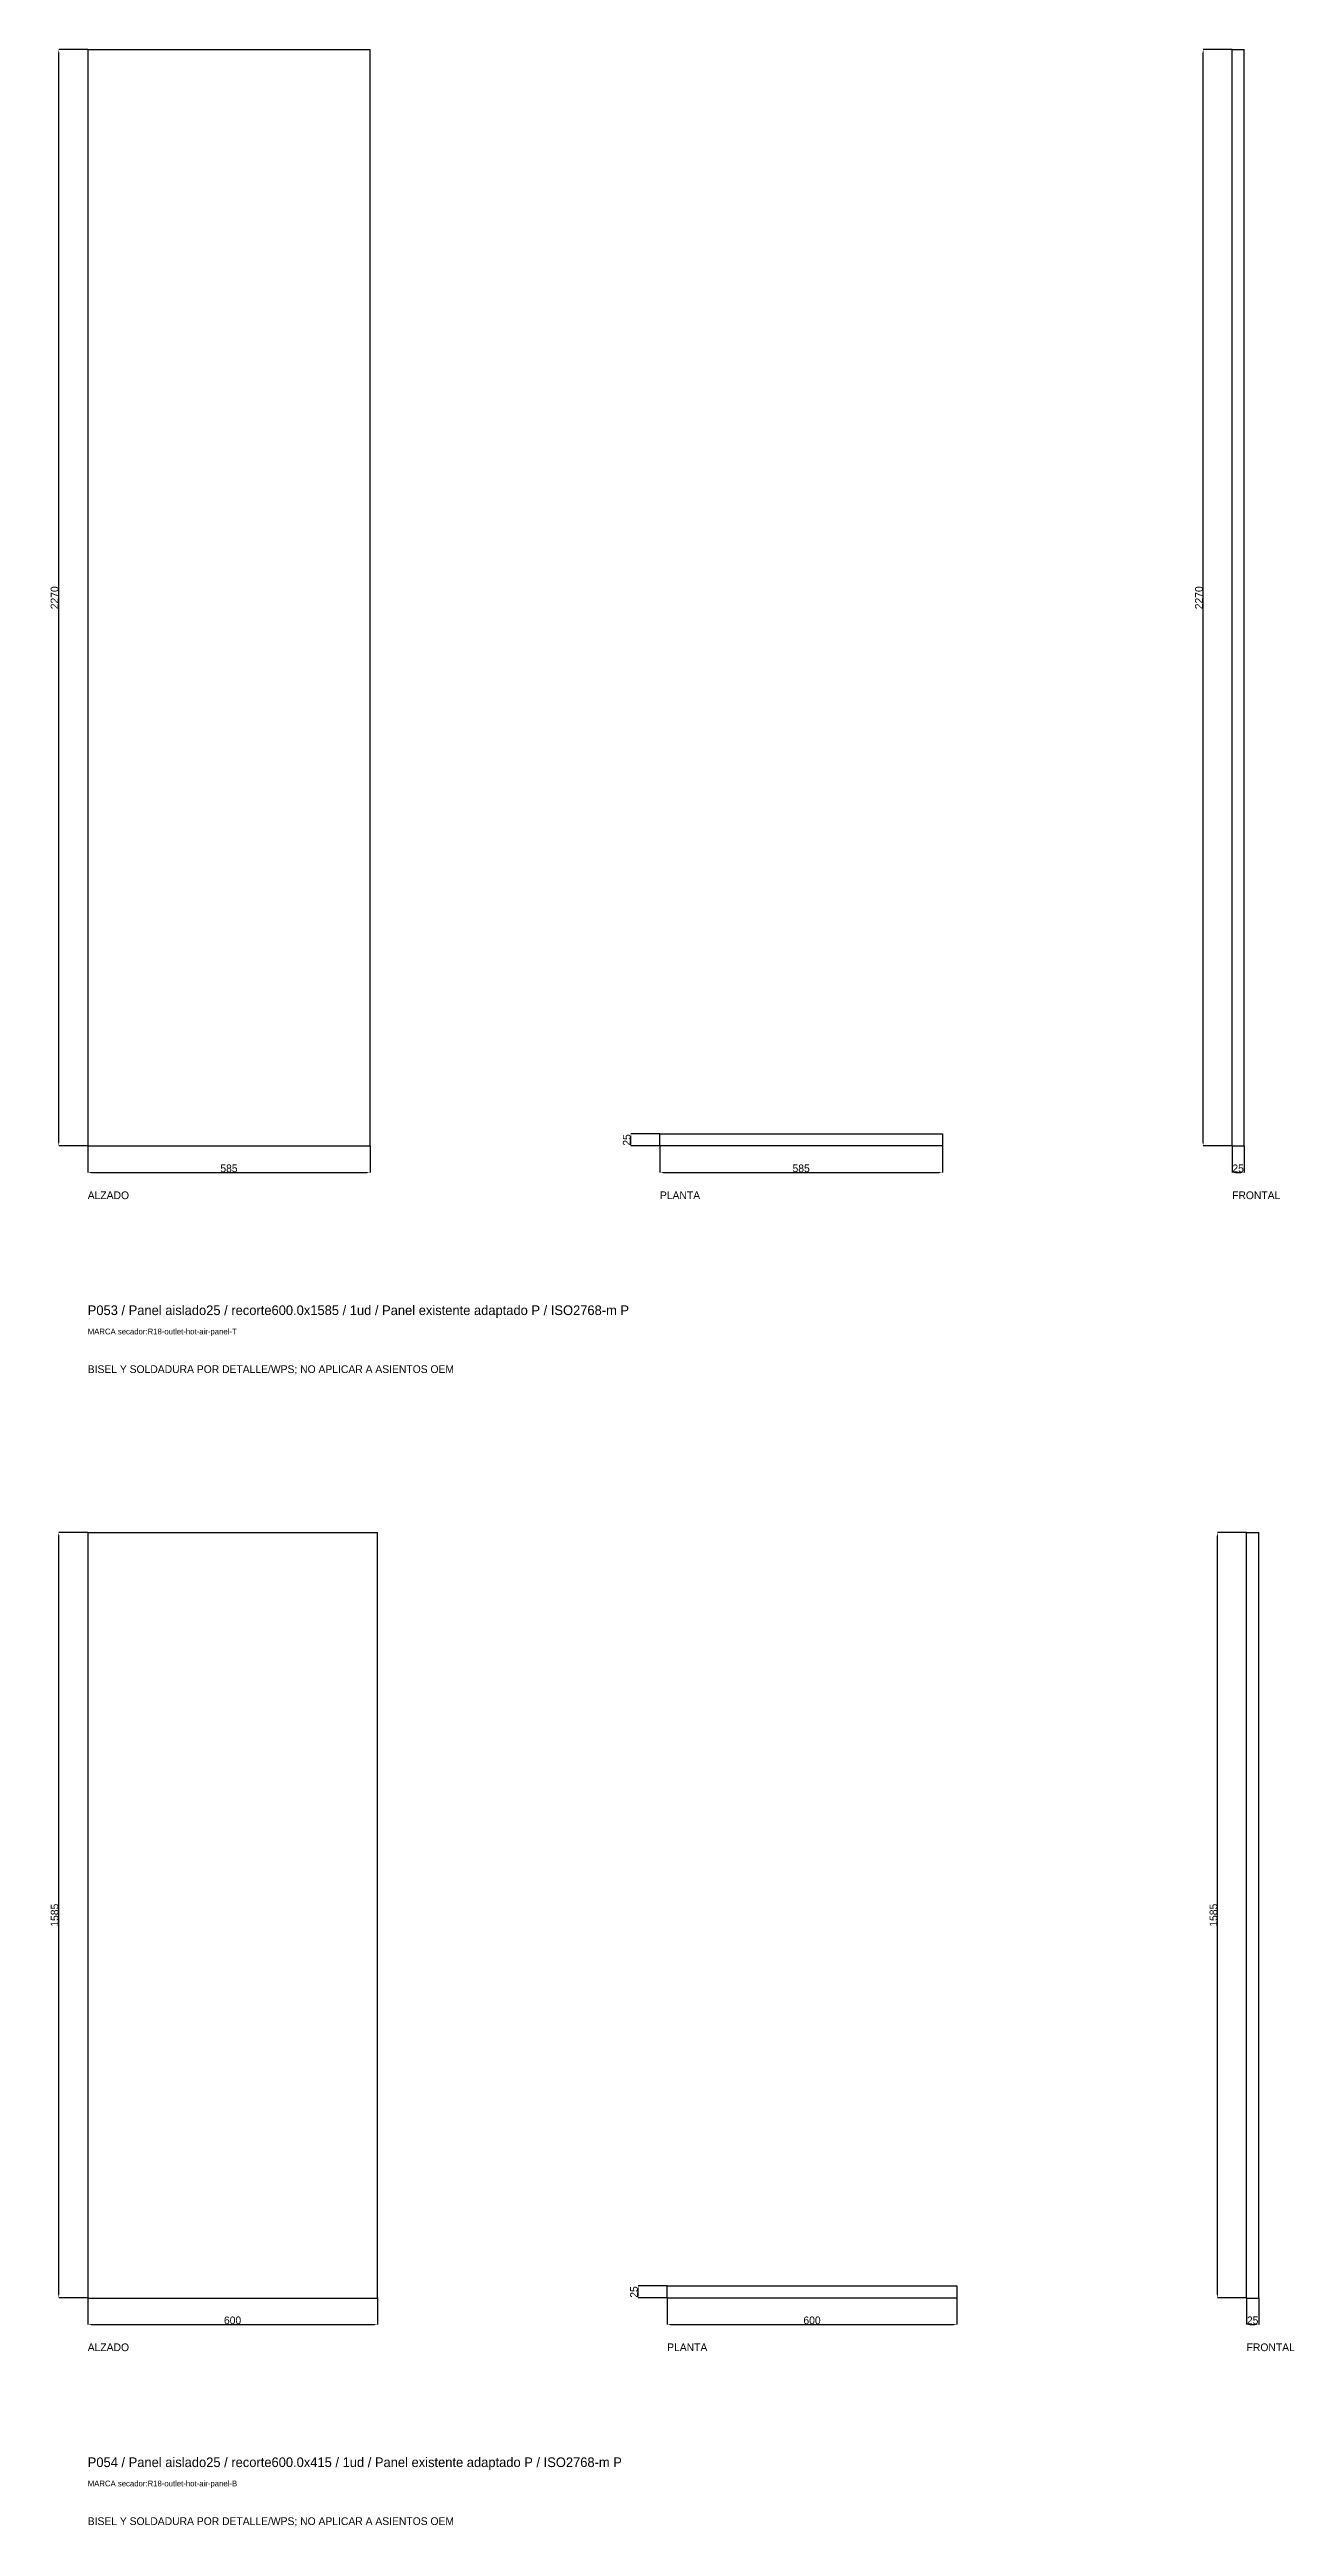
# Model space of a CAD drawing. Header units: millimetres. Extents: x -79 to 13940, y -87340 to 371.
# Drawn here: x -79 to 2499, y -70119 to -64991 of the extents above; entities that cross this region are included whole.
import ezdxf

# ---------------------------------------------------------------- set-up
doc = ezdxf.new("R2010")
doc.units = ezdxf.units.MM
for name, color, linetype in [('R18_COTAS_P', 1, 'Continuous'), ('R18_PIEZAS_P', 3, 'Continuous'), ('R18_TEXTOS', 7, 'Continuous')]:
    doc.layers.add(name, color=color, linetype=linetype)
doc.dimstyles.get("Standard").update_dxf_attribs({"dimtxt": 2.5, "dimasz": 2.5, "dimexe": 1.25, "dimexo": 0.625, "dimtad": 1, "dimcen": 2.5, "dimazin": 3, "dimtfac": 1, "dimtmove": 0, "dimatfit": 3})

# ---------------------------------------------------------------- blocks, each defined once
blk = doc.blocks.new('_CLOSEDFILLED')
at = {"color": 0, "linetype": 'BYBLOCK'}
blk.add_solid([(-1, 0.16), (0, 0), (-1, -0.16)], dxfattribs=at)
blk = doc.blocks.new('*D315')
for p, q in [((0, -67261.2), (0, -67316.2)), ((585, -67261.2), (585, -67316.2)), ((7, -67316.2), (578, -67316.2))]:
    blk.add_line(p, q)
at = {"layer": 'Defpoints'}
for p in [(0, -67261.2), (585, -67261.2), (0, -67316.2)]:
    blk.add_point(p, dxfattribs=at)
at = {"layer": 'R18_COTAS_P', "xscale": 7, "yscale": 7, "rotation": 180}
blk.add_blockref('_CLOSEDFILLED', (0, -67316.2), dxfattribs=at)
at = {"layer": 'R18_COTAS_P', "xscale": 7, "yscale": 7}
blk.add_blockref('_CLOSEDFILLED', (585, -67316.2), dxfattribs=at)
at = {"layer": 'R18_COTAS_P', "insert": (292.5, -67307.6), "char_height": 16, "attachment_point": 5}
blk.add_mtext('585', dxfattribs=at)
blk = doc.blocks.new('*D316')
for p, q in [((0, -64991.2), (-60, -64991.2)), ((-60, -67254.2), (-60, -64998.2)), ((0, -67261.2), (-60, -67261.2))]:
    blk.add_line(p, q)
at = {"layer": 'Defpoints'}
for p in [(0, -64991.2), (-60, -67261.2), (0, -67261.2)]:
    blk.add_point(p, dxfattribs=at)
at = {"layer": 'R18_COTAS_P', "xscale": 7, "yscale": 7}
for p, rotation in [((-60, -64991.2), 90), ((-60, -67261.2), 270)]:
    blk.add_blockref('_CLOSEDFILLED', p, dxfattribs=dict(at, rotation=rotation))
at = {"layer": 'R18_COTAS_P', "insert": (-68.6, -66126.2), "char_height": 16, "attachment_point": 5, "rotation": 90}
blk.add_mtext('2270', dxfattribs=at)
blk = doc.blocks.new('*D317')
for p, q in [((1185, -67261.2), (1185, -67316.2)), ((1770, -67261.2), (1770, -67316.2)), ((1192, -67316.2), (1763, -67316.2))]:
    blk.add_line(p, q)
at = {"layer": 'Defpoints'}
for p in [(1185, -67261.2), (1770, -67261.2), (1185, -67316.2)]:
    blk.add_point(p, dxfattribs=at)
at = {"layer": 'R18_COTAS_P', "xscale": 7, "yscale": 7, "rotation": 180}
blk.add_blockref('_CLOSEDFILLED', (1185, -67316.2), dxfattribs=at)
at = {"layer": 'R18_COTAS_P', "xscale": 7, "yscale": 7}
blk.add_blockref('_CLOSEDFILLED', (1770, -67316.2), dxfattribs=at)
at = {"layer": 'R18_COTAS_P', "insert": (1477.5, -67307.6), "char_height": 16, "attachment_point": 5}
blk.add_mtext('585', dxfattribs=at)
blk = doc.blocks.new('*D318')
for p, q in [((1185, -67236.2), (1125, -67236.2)), ((1125, -67254.2), (1125, -67243.2)), ((1185, -67261.2), (1125, -67261.2))]:
    blk.add_line(p, q)
at = {"layer": 'Defpoints'}
for p in [(1125, -67261.2), (1185, -67236.2), (1185, -67261.2)]:
    blk.add_point(p, dxfattribs=at)
at = {"layer": 'R18_COTAS_P', "xscale": 7, "yscale": 7}
for p, rotation in [((1125, -67236.2), 90), ((1125, -67261.2), 270)]:
    blk.add_blockref('_CLOSEDFILLED', p, dxfattribs=dict(at, rotation=rotation))
at = {"layer": 'R18_COTAS_P', "insert": (1116.4, -67248.7), "char_height": 16, "attachment_point": 5, "rotation": 90}
blk.add_mtext('25', dxfattribs=at)
blk = doc.blocks.new('*D319')
for p, q in [((2370, -67261.2), (2370, -67316.2)), ((2395, -67261.2), (2395, -67316.2)), ((2377, -67316.2), (2388, -67316.2))]:
    blk.add_line(p, q)
at = {"layer": 'Defpoints'}
for p in [(2370, -67261.2), (2395, -67261.2), (2370, -67316.2)]:
    blk.add_point(p, dxfattribs=at)
at = {"layer": 'R18_COTAS_P', "xscale": 7, "yscale": 7, "rotation": 180}
blk.add_blockref('_CLOSEDFILLED', (2370, -67316.2), dxfattribs=at)
at = {"layer": 'R18_COTAS_P', "xscale": 7, "yscale": 7}
blk.add_blockref('_CLOSEDFILLED', (2395, -67316.2), dxfattribs=at)
at = {"layer": 'R18_COTAS_P', "insert": (2382.5, -67307.6), "char_height": 16, "attachment_point": 5}
blk.add_mtext('25', dxfattribs=at)
blk = doc.blocks.new('*D320')
for p, q in [((2370, -64991.2), (2310, -64991.2)), ((2310, -67254.2), (2310, -64998.2)), ((2370, -67261.2), (2310, -67261.2))]:
    blk.add_line(p, q)
at = {"layer": 'Defpoints'}
for p in [(2370, -64991.2), (2310, -67261.2), (2370, -67261.2)]:
    blk.add_point(p, dxfattribs=at)
at = {"layer": 'R18_COTAS_P', "xscale": 7, "yscale": 7}
for p, rotation in [((2310, -64991.2), 90), ((2310, -67261.2), 270)]:
    blk.add_blockref('_CLOSEDFILLED', p, dxfattribs=dict(at, rotation=rotation))
at = {"layer": 'R18_COTAS_P', "insert": (2301.4, -66126.2), "char_height": 16, "attachment_point": 5, "rotation": 90}
blk.add_mtext('2270', dxfattribs=at)
blk = doc.blocks.new('*D321')
for p, q in [((0, -69646.2), (0, -69701.2)), ((600, -69646.2), (600, -69701.2)), ((7, -69701.2), (593, -69701.2))]:
    blk.add_line(p, q)
at = {"layer": 'Defpoints'}
for p in [(0, -69646.2), (600, -69646.2), (0, -69701.2)]:
    blk.add_point(p, dxfattribs=at)
at = {"layer": 'R18_COTAS_P', "xscale": 7, "yscale": 7, "rotation": 180}
blk.add_blockref('_CLOSEDFILLED', (0, -69701.2), dxfattribs=at)
at = {"layer": 'R18_COTAS_P', "xscale": 7, "yscale": 7}
blk.add_blockref('_CLOSEDFILLED', (600, -69701.2), dxfattribs=at)
at = {"layer": 'R18_COTAS_P', "insert": (300, -69692.6), "char_height": 16, "attachment_point": 5}
blk.add_mtext('600', dxfattribs=at)
blk = doc.blocks.new('*D322')
for p, q in [((0, -68061.2), (-60, -68061.2)), ((-60, -69639.2), (-60, -68068.2)), ((0, -69646.2), (-60, -69646.2))]:
    blk.add_line(p, q)
at = {"layer": 'Defpoints'}
for p in [(0, -68061.2), (-60, -69646.2), (0, -69646.2)]:
    blk.add_point(p, dxfattribs=at)
at = {"layer": 'R18_COTAS_P', "xscale": 7, "yscale": 7}
for p, rotation in [((-60, -68061.2), 90), ((-60, -69646.2), 270)]:
    blk.add_blockref('_CLOSEDFILLED', p, dxfattribs=dict(at, rotation=rotation))
at = {"layer": 'R18_COTAS_P', "insert": (-68.6, -68853.7), "char_height": 16, "attachment_point": 5, "rotation": 90}
blk.add_mtext('1585', dxfattribs=at)
blk = doc.blocks.new('*D323')
for p, q in [((1200, -69646.2), (1200, -69701.2)), ((1800, -69646.2), (1800, -69701.2)), ((1207, -69701.2), (1793, -69701.2))]:
    blk.add_line(p, q)
at = {"layer": 'Defpoints'}
for p in [(1200, -69646.2), (1800, -69646.2), (1200, -69701.2)]:
    blk.add_point(p, dxfattribs=at)
at = {"layer": 'R18_COTAS_P', "xscale": 7, "yscale": 7, "rotation": 180}
blk.add_blockref('_CLOSEDFILLED', (1200, -69701.2), dxfattribs=at)
at = {"layer": 'R18_COTAS_P', "xscale": 7, "yscale": 7}
blk.add_blockref('_CLOSEDFILLED', (1800, -69701.2), dxfattribs=at)
at = {"layer": 'R18_COTAS_P', "insert": (1500, -69692.6), "char_height": 16, "attachment_point": 5}
blk.add_mtext('600', dxfattribs=at)
blk = doc.blocks.new('*D324')
for p, q in [((1200, -69621.2), (1140, -69621.2)), ((1140, -69639.2), (1140, -69628.2)), ((1200, -69646.2), (1140, -69646.2))]:
    blk.add_line(p, q)
at = {"layer": 'Defpoints'}
for p in [(1200, -69621.2), (1140, -69646.2), (1200, -69646.2)]:
    blk.add_point(p, dxfattribs=at)
at = {"layer": 'R18_COTAS_P', "xscale": 7, "yscale": 7}
for p, rotation in [((1140, -69621.2), 90), ((1140, -69646.2), 270)]:
    blk.add_blockref('_CLOSEDFILLED', p, dxfattribs=dict(at, rotation=rotation))
at = {"layer": 'R18_COTAS_P', "insert": (1131.4, -69633.7), "char_height": 16, "attachment_point": 5, "rotation": 90}
blk.add_mtext('25', dxfattribs=at)
blk = doc.blocks.new('*D325')
for p, q in [((2400, -69646.2), (2400, -69701.2)), ((2425, -69646.2), (2425, -69701.2)), ((2407, -69701.2), (2418, -69701.2))]:
    blk.add_line(p, q)
at = {"layer": 'Defpoints'}
for p in [(2400, -69646.2), (2425, -69646.2), (2400, -69701.2)]:
    blk.add_point(p, dxfattribs=at)
at = {"layer": 'R18_COTAS_P', "xscale": 7, "yscale": 7, "rotation": 180}
blk.add_blockref('_CLOSEDFILLED', (2400, -69701.2), dxfattribs=at)
at = {"layer": 'R18_COTAS_P', "xscale": 7, "yscale": 7}
blk.add_blockref('_CLOSEDFILLED', (2425, -69701.2), dxfattribs=at)
at = {"layer": 'R18_COTAS_P', "insert": (2412.5, -69692.6), "char_height": 16, "attachment_point": 5}
blk.add_mtext('25', dxfattribs=at)
blk = doc.blocks.new('*D326')
for p, q in [((2400, -68061.2), (2340, -68061.2)), ((2340, -69639.2), (2340, -68068.2)), ((2400, -69646.2), (2340, -69646.2))]:
    blk.add_line(p, q)
at = {"layer": 'Defpoints'}
for p in [(2400, -68061.2), (2340, -69646.2), (2400, -69646.2)]:
    blk.add_point(p, dxfattribs=at)
at = {"layer": 'R18_COTAS_P', "xscale": 7, "yscale": 7}
for p, rotation in [((2340, -68061.2), 90), ((2340, -69646.2), 270)]:
    blk.add_blockref('_CLOSEDFILLED', p, dxfattribs=dict(at, rotation=rotation))
at = {"layer": 'R18_COTAS_P', "insert": (2331.4, -68853.7), "char_height": 16, "attachment_point": 5, "rotation": 90}
blk.add_mtext('1585', dxfattribs=at)

msp = doc.modelspace()

# ---------------------------------------------------------------- linework, layer by layer
at = {"layer": 'R18_PIEZAS_P'}
for p, q in [((0, -64991.219), (585, -64991.219)), ((0, -64991.219), (0, -67261.219)), ((585, -67261.219), (585, -64991.219)), ((2370, -64991.219), (2395, -64991.219)), ((2370, -67261.219), (2370, -64991.219)), ((2395, -67261.219), (2395, -64991.219)), ((0, -67261.219), (585, -67261.219)), ((1185, -67261.219), (1185, -67236.219)), ((1185, -67236.219), (1770, -67236.219)), ((1770, -67261.219), (1185, -67261.219)), ((1770, -67236.219), (1770, -67261.219)), ((2370, -67261.219), (2395, -67261.219)), ((0, -68061.219), (600, -68061.219)), ((0, -68061.219), (0, -69646.219)), ((600, -69646.219), (600, -68061.219)), ((2400, -68061.219), (2425, -68061.219)), ((2400, -69646.219), (2400, -68061.219)), ((2425, -69646.219), (2425, -68061.219)), ((1200, -69646.219), (1200, -69621.219)), ((1200, -69621.219), (1800, -69621.219)), ((1800, -69621.219), (1800, -69646.219)), ((0, -69646.219), (600, -69646.219)), ((1800, -69646.219), (1200, -69646.219)), ((2400, -69646.219), (2425, -69646.219))]:
    msp.add_line(p, q, dxfattribs=at)

# ---------------------------------------------------------------- texts
at = {"layer": 'R18_TEXTOS'}
for s, height, p in [('ALZADO', 16, (0, -67371.219)), ('PLANTA', 16, (1185, -67371.219)), ('FRONTAL', 16, (2370, -67371.219)), ('P053 / Panel aislado25 / recorte600.0x1585 / 1ud / Panel existente adaptado P / ISO2768-m P', 20, (0, -67611.219)), ('MARCA secador:R18-outlet-hot-air-panel-T', 12, (0, -67651.219)), ('BISEL Y SOLDADURA POR DETALLE/WPS; NO APLICAR A ASIENTOS OEM', 16, (0, -67731.219)), ('ALZADO', 16, (0, -69756.219)), ('PLANTA', 16, (1200, -69756.219)), ('FRONTAL', 16, (2400, -69756.219)), ('P054 / Panel aislado25 / recorte600.0x415 / 1ud / Panel existente adaptado P / ISO2768-m P', 20, (0, -69996.219)), ('MARCA secador:R18-outlet-hot-air-panel-B', 12, (0, -70036.219)), ('BISEL Y SOLDADURA POR DETALLE/WPS; NO APLICAR A ASIENTOS OEM', 16, (0, -70116.219))]:
    msp.add_text(s, height=height, dxfattribs=at).set_placement(p)

# ---------------------------------------------------------------- dimensions: what is measured, and where the dimension line sits
at = {"layer": 'R18_COTAS_P'}
for base, p1, p2, picture, middle in [((-60, -67261.219), (0, -67261.219), (0, -64991.219), '*D316', (-68.625, -66126.219)), ((2310, -67261.219), (2370, -67261.219), (2370, -64991.219), '*D320', (2301.375, -66126.219)), ((1125, -67261.219), (1185, -67261.219), (1185, -67236.219), '*D318', (1116.375, -67248.719)), ((-60, -69646.219), (0, -69646.219), (0, -68061.219), '*D322', (-68.625, -68853.719)), ((2340, -69646.219), (2400, -69646.219), (2400, -68061.219), '*D326', (2331.375, -68853.719)), ((1140, -69646.219), (1200, -69646.219), (1200, -69621.219), '*D324', (1131.375, -69633.719))]:
    dim = msp.add_linear_dim(base=base, p1=p1, p2=p2, angle=90, dimstyle='Standard', override={"dimtxt": 16, "dimasz": 7, "dimtad": 1, "dimdec": 2}, dxfattribs=at)
    dim.commit()
    dim.dimension.update_dxf_attribs({"geometry": picture, "text_midpoint": middle})
for base, p1, p2, picture, middle in [((0, -67316.219), (0, -67261.219), (585, -67261.219), '*D315', (292.5, -67307.594)), ((1185, -67316.219), (1185, -67261.219), (1770, -67261.219), '*D317', (1477.5, -67307.594)), ((2370, -67316.219), (2370, -67261.219), (2395, -67261.219), '*D319', (2382.5, -67307.594)), ((0, -69701.219), (0, -69646.219), (600, -69646.219), '*D321', (300, -69692.594)), ((1200, -69701.219), (1200, -69646.219), (1800, -69646.219), '*D323', (1500, -69692.594)), ((2400, -69701.219), (2400, -69646.219), (2425, -69646.219), '*D325', (2412.5, -69692.594))]:
    dim = msp.add_linear_dim(base=base, p1=p1, p2=p2, dimstyle='Standard', override={"dimtxt": 16, "dimasz": 7, "dimtad": 1, "dimdec": 2}, dxfattribs=at)
    dim.commit()
    dim.dimension.update_dxf_attribs({"geometry": picture, "text_midpoint": middle})

doc.saveas('drawing.dxf')
